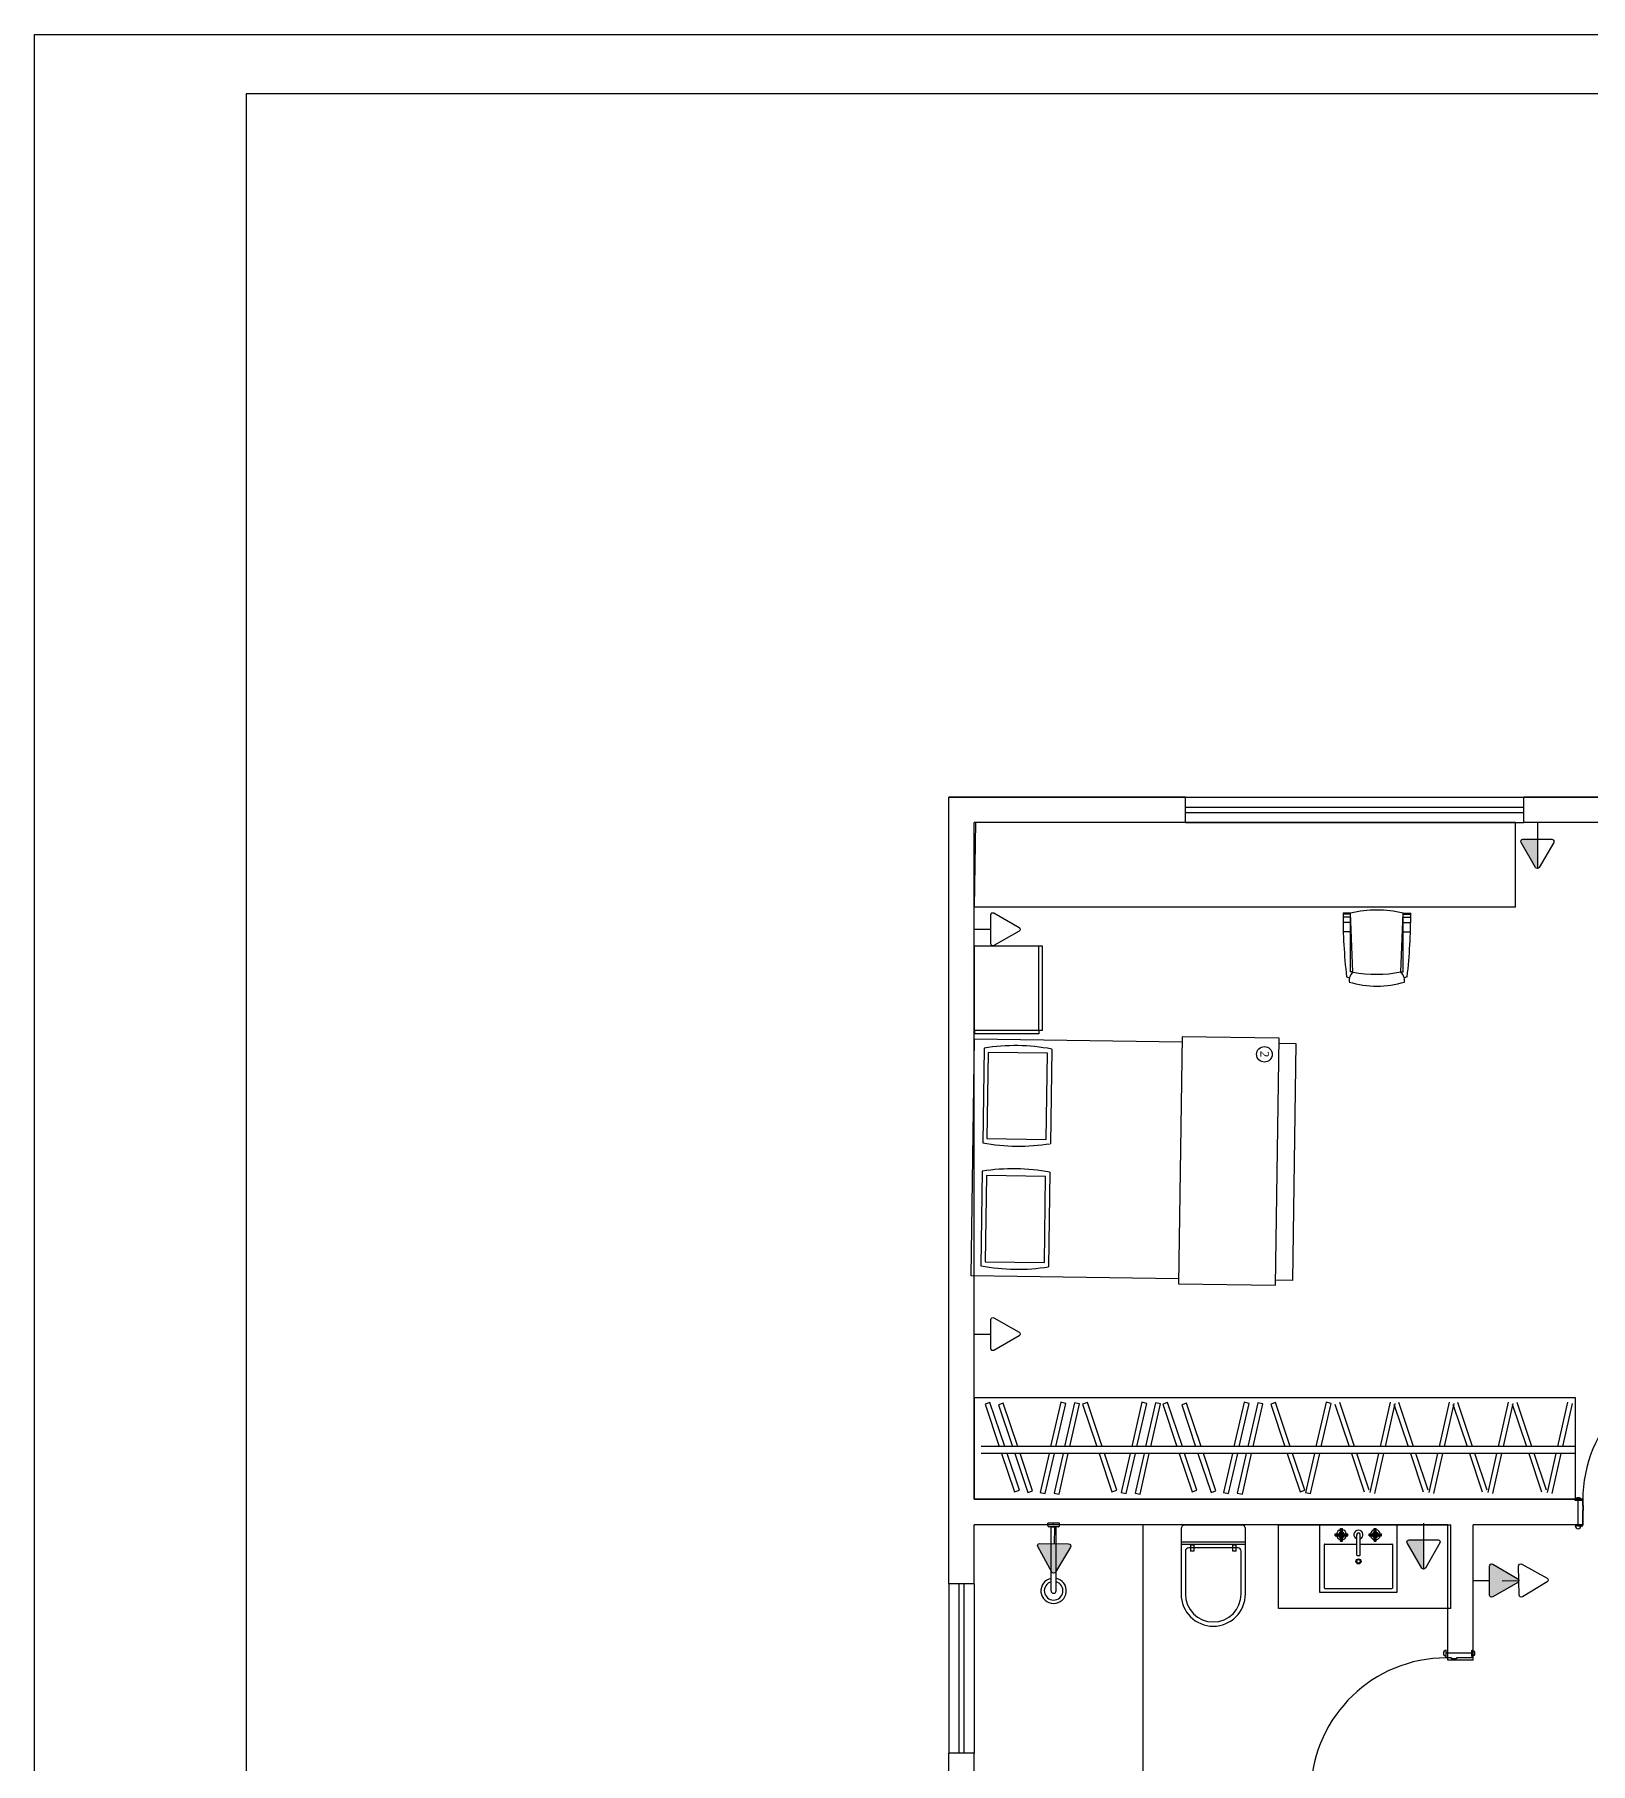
# Model space of a CAD drawing. Extents: x -39 to 242, y 20 to 69.
# Drawn here: x 166.11 to 175.31, y 48.27 to 58.49 of the extents above; entities that cross this region are included whole.
import ezdxf

# ---------------------------------------------------------------- set-up
doc = ezdxf.new("R2010")
doc.units = 0
doc.header["$MEASUREMENT"] = 0
doc.layers.get('0').update_dxf_attribs({"linetype": 'CONTINUOUS'})
for name, color, linetype in [('A6', 6, 'CONTINUOUS'), ('Esquadrias', 2, 'CONTINUOUS'), ('LAYOUT INSTALACAO', 253, 'CONTINUOUS'), ('PRANCHA', 2, 'CONTINUOUS')]:
    doc.layers.add(name, color=color, linetype=linetype)
doc.styles.add('casa', font='georgia.ttf')

# ---------------------------------------------------------------- blocks, each defined once
blk = doc.blocks.new('TOM-BAIXA')
at = {"color": 0}
blk.add_line((0, 0), (0.0778, 0), dxfattribs=at)
blk.add_lwpolyline([(0.0778, -0.0677), (0.0778, 0.0677, -0.57735), (0.0928, 0.0763), (0.2101, 0.0087, -0.57735), (0.2101, -0.0087), (0.0928, -0.0763, -0.57735)], format="xyb", close=True, dxfattribs=at)
blk = doc.blocks.new('TOM-ALTA-S')
blk.add_hatch(color=0).paths.add_polyline_path([(-0.0087, -0.2101, 0.57735), (0.0087, -0.2101), (0.0763, -0.0928, 0.57735), (0.0677, -0.0778), (-0.0677, -0.0778, 0.57735), (-0.0763, -0.0928)])
at = {"color": 0}
blk.add_line((0, 0), (0, -0.0778), dxfattribs=at)
blk.add_lwpolyline([(-0.0677, -0.0778), (0.0677, -0.0778, -0.57735), (0.0763, -0.0928), (0.0087, -0.2101, -0.57735), (-0.0087, -0.2101), (-0.0763, -0.0928, -0.57735)], format="xyb", close=True, dxfattribs=at)
blk = doc.blocks.new('TOM-MÉDIA-S')
blk.add_hatch(color=0).paths.add_polyline_path([(0.2101, -0.0087, 0.267949), (0.2151, 0), (0.0778, 0), (0.0778, -0.0677, 0.57735), (0.0928, -0.0763)])
at = {"color": 0}
blk.add_line((0, 0), (0.2151, 0), dxfattribs=at)
blk.add_lwpolyline([(0.0778, -0.0677), (0.0778, 0.0677, -0.57735), (0.0928, 0.0763), (0.2101, 0.0087, -0.57735), (0.2101, -0.0087), (0.0928, -0.0763, -0.57735)], format="xyb", close=True, dxfattribs=at)

msp = doc.modelspace()

# ---------------------------------------------------------------- linework, layer by layer
at = {"layer": 'A6'}
for p, q in [((171.5184, 49.3333), (171.5184, 53.9833)), ((171.5184, 53.9833), (172.9184, 53.9833)), ((172.9184, 53.9833), (171.5184, 53.9833)), ((174.9184, 53.9833), (184.5184, 53.9833)), ((184.5184, 53.9833), (174.9184, 53.9833)), ((171.6684, 49.8333), (171.6684, 53.8333)), ((172.9184, 53.8333), (171.6684, 53.8333)), ((176.1684, 53.8333), (174.9184, 53.8333)), ((175.2684, 49.8333), (171.6684, 49.8333)), ((175.2684, 49.6833), (175.2684, 49.8333)), ((171.6684, 49.3333), (171.6684, 49.6833)), ((174.4684, 49.6833), (171.6684, 49.6833)), ((174.4684, 48.8833), (174.4684, 49.6833)), ((174.6184, 48.8833), (174.6184, 49.6833)), ((175.2684, 49.6833), (174.6184, 49.6833)), ((174.6184, 48.8833), (174.4684, 48.8833)), ((171.5184, 41.6833), (171.5184, 48.3333)), ((171.6684, 47.9833), (171.6684, 48.3333))]:
    msp.add_line(p, q, dxfattribs=at)
at = {"layer": 'Esquadrias'}
for p, q in [((172.9184, 53.8333), (172.9184, 53.9833)), ((172.9184, 53.9833), (174.9184, 53.9833)), ((174.9184, 53.8333), (174.9184, 53.9833)), ((172.9184, 53.8333), (174.9184, 53.8333)), ((171.6684, 49.3333), (171.5184, 49.3333)), ((171.5184, 49.3333), (171.5184, 48.3333)), ((171.6684, 49.3333), (171.6684, 48.3333)), ((171.6684, 48.3333), (171.5184, 48.3333))]:
    msp.add_line(p, q, dxfattribs=at)
at = {"layer": 'Esquadrias', "color": 3}
for p, q in [((172.9184, 53.9233), (174.9184, 53.9233)), ((172.9184, 53.8933), (174.9184, 53.8933)), ((171.5784, 49.3333), (171.5784, 48.3333)), ((171.6084, 49.3333), (171.6084, 48.3333))]:
    msp.add_line(p, q, dxfattribs=at)
at = {"layer": 'LAYOUT INSTALACAO'}
for p, q in [((171.6766, 53.8333), (171.6684, 53.3333)), ((174.8684, 53.8333), (171.6766, 53.8333)), ((174.8684, 53.3333), (174.8684, 53.8333)), ((174.8684, 53.3333), (171.6684, 53.3333)), ((173.8944, 53.2975), (173.8493, 53.2975)), ((173.8948, 53.2911), (173.8497, 53.2911)), ((173.8948, 53.2741), (173.8497, 53.2741)), ((173.8948, 53.2417), (173.8497, 53.2417)), ((173.8944, 52.9498), (173.8944, 53.2975)), ((173.908, 52.9498), (173.8944, 53.2975)), ((174.1906, 52.9498), (174.2042, 53.2975)), ((174.2038, 53.2911), (174.2489, 53.2911)), ((174.2038, 53.2741), (174.2489, 53.2741)), ((174.2038, 53.2417), (174.2489, 53.2417)), ((174.2042, 52.9516), (174.2042, 53.2975)), ((174.2042, 53.2975), (174.2493, 53.2975)), ((173.8948, 53.1878), (173.8505, 53.1878)), ((174.2038, 53.1878), (174.2481, 53.1878)), ((171.6715, 53.1047), (172.0715, 53.1047)), ((171.6715, 52.6047), (171.6715, 53.1047)), ((172.0515, 52.6047), (172.0515, 53.1047)), ((172.0715, 53.1047), (172.0715, 52.6047)), ((173.908, 52.9498), (173.8944, 52.9498)), ((174.1906, 52.9498), (174.2042, 52.9516)), ((173.8703, 52.9218), (173.8879, 52.9159)), ((174.2283, 52.9218), (174.2107, 52.9159)), ((171.6505, 51.1548), (171.6711, 52.5547)), ((171.6711, 52.5547), (172.898, 52.5367)), ((171.6715, 52.6047), (171.6715, 52.5847)), ((172.0715, 52.6047), (171.6715, 52.6047)), ((172.0515, 52.5847), (171.6715, 52.5847)), ((172.0715, 52.6047), (172.0515, 52.6047)), ((172.0515, 52.6047), (172.0515, 52.5847)), ((173.4709, 52.5282), (173.5709, 52.5268)), ((173.5709, 52.5268), (173.5503, 51.1269)), ((171.7272, 52.5), (171.719, 51.9407)), ((171.7519, 52.4747), (171.7444, 51.9653)), ((172.1018, 52.4695), (171.7519, 52.4747)), ((172.0943, 51.9602), (172.1018, 52.4695)), ((172.1272, 52.4942), (172.119, 51.9348)), ((171.7444, 51.9653), (172.0943, 51.9602)), ((171.7165, 51.7722), (171.7083, 51.2129)), ((171.7412, 51.7468), (171.7337, 51.2375)), ((172.0911, 51.7417), (171.7412, 51.7468)), ((172.0836, 51.2323), (172.0911, 51.7417)), ((172.1165, 51.7663), (172.1083, 51.207)), ((171.7337, 51.2375), (172.0836, 51.2323)), ((172.8774, 51.1368), (171.6505, 51.1548)), ((173.5503, 51.1269), (173.4503, 51.1284)), ((175.2229, 50.4333), (171.6684, 50.4333)), ((171.6684, 50.4333), (171.6684, 49.8333)), ((171.7622, 50.4048), (171.7332, 50.3951)), ((171.7332, 50.3951), (171.817, 50.1449)), ((171.8493, 50.1449), (171.7622, 50.4048)), ((171.8408, 50.4014), (171.8118, 50.3917)), ((171.8118, 50.3917), (171.8945, 50.1449)), ((171.9268, 50.1449), (171.8408, 50.4014)), ((172.1804, 50.407), (172.1208, 50.1449)), ((172.1522, 50.1449), (172.2102, 50.4002)), ((172.2102, 50.4002), (172.1804, 50.407)), ((172.2619, 50.4036), (172.2031, 50.1449)), ((172.2345, 50.1449), (172.2917, 50.3968)), ((172.2917, 50.3968), (172.2619, 50.4036)), ((172.3389, 50.4048), (172.3099, 50.3951)), ((172.3099, 50.3951), (172.3937, 50.1449)), ((172.4259, 50.1449), (172.3389, 50.4048)), ((172.6593, 50.407), (172.5998, 50.1449)), ((172.6312, 50.1449), (172.6892, 50.4002)), ((172.6892, 50.4002), (172.6593, 50.407)), ((172.7409, 50.4036), (172.6821, 50.1449)), ((172.7135, 50.1449), (172.7707, 50.3968)), ((172.7707, 50.3968), (172.7409, 50.4036)), ((172.8123, 50.4048), (172.7833, 50.3951)), ((172.7833, 50.3951), (172.8672, 50.1449)), ((172.8994, 50.1449), (172.8123, 50.4048)), ((172.9244, 50.4014), (172.8955, 50.3917)), ((172.8955, 50.3917), (172.9781, 50.1449)), ((173.0104, 50.1449), (172.9244, 50.4014)), ((173.264, 50.407), (173.2044, 50.1449)), ((173.2358, 50.1449), (173.2938, 50.4002)), ((173.2938, 50.4002), (173.264, 50.407)), ((173.3455, 50.4036), (173.2867, 50.1449)), ((173.3181, 50.1449), (173.3753, 50.3968)), ((173.3753, 50.3968), (173.3455, 50.4036)), ((173.4506, 50.4048), (173.4216, 50.3951)), ((173.4216, 50.3951), (173.5054, 50.1449)), ((173.5377, 50.1449), (173.4506, 50.4048)), ((173.7488, 50.407), (173.6892, 50.1449)), ((173.7206, 50.1449), (173.7786, 50.4002)), ((173.7786, 50.4002), (173.7488, 50.407)), ((173.8012, 50.3951), (173.8851, 50.1449)), ((173.9173, 50.1449), (173.8302, 50.4048)), ((174.1284, 50.407), (174.0689, 50.1449)), ((174.1002, 50.1449), (174.1583, 50.4002)), ((174.1499, 50.3951), (174.2337, 50.1449)), ((174.266, 50.1449), (174.1789, 50.4048)), ((174.4771, 50.407), (174.4176, 50.1449)), ((174.4489, 50.1449), (174.5069, 50.4002)), ((174.4986, 50.3951), (174.5824, 50.1449)), ((174.6147, 50.1449), (174.5276, 50.4048)), ((174.8258, 50.407), (174.7663, 50.1449)), ((174.7976, 50.1449), (174.8556, 50.4002)), ((174.8498, 50.3951), (174.9336, 50.1449)), ((174.9659, 50.1449), (174.8788, 50.4048)), ((175.177, 50.407), (175.1174, 50.1449)), ((175.1488, 50.1449), (175.2068, 50.4002)), ((175.2229, 49.8333), (175.2229, 50.4333)), ((175.2229, 50.1449), (171.7097, 50.1449)), ((175.2229, 50.1041), (171.7097, 50.1041)), ((171.8307, 50.1041), (171.9069, 49.8766)), ((171.9359, 49.8863), (171.8629, 50.1041)), ((171.9082, 50.1041), (171.9855, 49.8732)), ((172.0145, 49.8829), (171.9404, 50.1041)), ((172.1115, 50.1041), (172.0592, 49.8737)), ((172.089, 49.8669), (172.1429, 50.1041)), ((172.1939, 50.1041), (172.1408, 49.8703)), ((172.1706, 49.8635), (172.2252, 50.1041)), ((172.4073, 50.1041), (172.4835, 49.8766)), ((172.5125, 49.8863), (172.4396, 50.1041)), ((172.5905, 50.1041), (172.5382, 49.8737)), ((172.568, 49.8669), (172.6219, 50.1041)), ((172.6729, 50.1041), (172.6197, 49.8703)), ((172.6496, 49.8635), (172.7042, 50.1041)), ((172.8808, 50.1041), (172.957, 49.8766)), ((172.986, 49.8863), (172.9131, 50.1041)), ((172.9918, 50.1041), (173.0691, 49.8732)), ((173.0981, 49.8829), (173.0241, 50.1041)), ((173.1952, 50.1041), (173.1428, 49.8737)), ((173.1726, 49.8669), (173.2265, 50.1041)), ((173.2775, 50.1041), (173.2244, 49.8703)), ((173.2542, 49.8635), (173.3088, 50.1041)), ((173.5191, 50.1041), (173.5953, 49.8766)), ((173.6243, 49.8863), (173.5513, 50.1041)), ((173.68, 50.1041), (173.6276, 49.8737)), ((173.6575, 49.8669), (173.7113, 50.1041)), ((173.8987, 50.1041), (173.9749, 49.8766)), ((174.0039, 49.8863), (173.931, 50.1041)), ((174.0596, 50.1041), (174.0073, 49.8737)), ((174.0371, 49.8669), (174.091, 50.1041)), ((174.2474, 50.1041), (174.3236, 49.8766)), ((174.3526, 49.8863), (174.2796, 50.1041)), ((174.4083, 50.1041), (174.356, 49.8737)), ((174.3858, 49.8669), (174.4397, 50.1041)), ((174.5961, 50.1041), (174.6723, 49.8766)), ((174.7013, 49.8863), (174.6283, 50.1041)), ((174.757, 50.1041), (174.7047, 49.8737)), ((174.7345, 49.8669), (174.7884, 50.1041)), ((174.9473, 50.1041), (175.0235, 49.8766)), ((175.0525, 49.8863), (174.9795, 50.1041)), ((175.1082, 50.1041), (175.0558, 49.8737)), ((175.0857, 49.8669), (175.1395, 50.1041)), ((171.9069, 49.8766), (171.9359, 49.8863)), ((171.9855, 49.8732), (172.0145, 49.8829)), ((172.0592, 49.8737), (172.089, 49.8669)), ((172.1408, 49.8703), (172.1706, 49.8635)), ((172.4835, 49.8766), (172.5125, 49.8863)), ((172.5382, 49.8737), (172.568, 49.8669)), ((172.6197, 49.8703), (172.6496, 49.8635)), ((172.957, 49.8766), (172.986, 49.8863)), ((173.0691, 49.8732), (173.0981, 49.8829)), ((173.1428, 49.8737), (173.1726, 49.8669)), ((173.2244, 49.8703), (173.2542, 49.8635)), ((173.5953, 49.8766), (173.6243, 49.8863)), ((173.6276, 49.8737), (173.6575, 49.8669)), ((171.6684, 49.8333), (175.2229, 49.8333)), ((172.1234, 49.6707), (172.1534, 49.6707)), ((172.6684, 47.9833), (172.6684, 49.6833)), ((173.4684, 49.6833), (174.4858, 49.6833)), ((173.4684, 49.187), (173.4684, 49.6833)), ((173.7128, 49.6815), (174.1678, 49.6815)), ((173.7128, 49.2815), (173.7128, 49.6815)), ((173.8346, 49.6317), (173.8346, 49.6607)), ((173.8346, 49.6607), (173.8466, 49.6607)), ((173.8406, 49.5867), (173.8406, 49.6607)), ((173.8466, 49.6317), (173.8466, 49.6607)), ((174.0341, 49.6317), (174.0341, 49.6607)), ((174.0341, 49.6607), (174.0461, 49.6607)), ((174.0401, 49.5867), (174.0401, 49.6607)), ((174.0461, 49.6317), (174.0461, 49.6607)), ((174.1678, 49.6815), (174.1678, 49.2815)), ((174.4858, 49.187), (174.4858, 49.6833)), ((173.2722, 49.5653), (172.8922, 49.5653)), ((172.9672, 49.5612), (172.9472, 49.5612)), ((172.9472, 49.5612), (172.9472, 49.5262)), ((172.9672, 49.5612), (172.9672, 49.5262)), ((173.2172, 49.5612), (173.1972, 49.5612)), ((173.1972, 49.5262), (173.1972, 49.5612)), ((173.2172, 49.5262), (173.2172, 49.5612)), ((173.7375, 49.5635), (173.7378, 49.3115)), ((173.7425, 49.5685), (173.9303, 49.5685)), ((173.8036, 49.6177), (173.8036, 49.6297)), ((173.8036, 49.6297), (173.8326, 49.6297)), ((173.8036, 49.6237), (173.8776, 49.6237)), ((173.8036, 49.6177), (173.8326, 49.6177)), ((173.8326, 49.6297), (173.8406, 49.6237)), ((173.8406, 49.6237), (173.8326, 49.6177)), ((173.8346, 49.6157), (173.8466, 49.6317)), ((173.8346, 49.6317), (173.8406, 49.6237)), ((173.8346, 49.5867), (173.8346, 49.6157)), ((173.8346, 49.5867), (173.8466, 49.5867)), ((173.8406, 49.6237), (173.8486, 49.6297)), ((173.8486, 49.6177), (173.8406, 49.6237)), ((173.8406, 49.6237), (173.8466, 49.6157)), ((173.8466, 49.5867), (173.8466, 49.6157)), ((173.8486, 49.6297), (173.8776, 49.6297)), ((173.8486, 49.6177), (173.8776, 49.6177)), ((173.8776, 49.6177), (173.8776, 49.6297)), ((173.9303, 49.5688), (173.9303, 49.6244)), ((173.9303, 49.504), (173.9303, 49.5688)), ((173.9509, 49.5688), (173.9509, 49.6244)), ((173.951, 49.5038), (173.9509, 49.5688)), ((173.9509, 49.5685), (174.1382, 49.5685)), ((174.0031, 49.6177), (174.0031, 49.6297)), ((174.0031, 49.6297), (174.0321, 49.6297)), ((174.0031, 49.6237), (174.0771, 49.6237)), ((174.0031, 49.6177), (174.0321, 49.6177)), ((174.0321, 49.6297), (174.0401, 49.6237)), ((174.0401, 49.6237), (174.0321, 49.6177)), ((174.0341, 49.6157), (174.0461, 49.6317)), ((174.0341, 49.6317), (174.0461, 49.6157)), ((174.0341, 49.5867), (174.0341, 49.6157)), ((174.0341, 49.5867), (174.0461, 49.5867)), ((174.0401, 49.6237), (174.0481, 49.6297)), ((174.0481, 49.6177), (174.0401, 49.6237)), ((174.0461, 49.5867), (174.0461, 49.6157)), ((174.0481, 49.6297), (174.0771, 49.6297)), ((174.0481, 49.6177), (174.0771, 49.6177)), ((174.0771, 49.6177), (174.0771, 49.6297)), ((174.1429, 49.3109), (174.1432, 49.5635)), ((172.9172, 49.5262), (172.9172, 49.2733)), ((173.2272, 49.5462), (172.9372, 49.5462)), ((172.9672, 49.5262), (172.9472, 49.5262)), ((173.2172, 49.5262), (173.1972, 49.5262)), ((173.2472, 49.2733), (173.2472, 49.5262)), ((173.9303, 49.504), (173.9309, 49.503)), ((173.9309, 49.503), (173.9329, 49.502)), ((173.9329, 49.502), (173.9363, 49.5014)), ((173.9363, 49.5014), (173.9406, 49.5011)), ((173.9406, 49.5011), (173.945, 49.5014)), ((173.945, 49.5014), (173.9484, 49.502)), ((173.9484, 49.502), (173.9504, 49.503)), ((173.9504, 49.503), (173.9509, 49.504)), ((174.1678, 49.2815), (173.7128, 49.2815)), ((173.7428, 49.3065), (174.1384, 49.3065)), ((174.4858, 49.187), (173.4684, 49.187))]:
    msp.add_line(p, q, dxfattribs=at)
at = {"layer": 'LAYOUT INSTALACAO', "ltscale": 0.1}
for p, q in [((172.8984, 52.5666), (172.877, 51.1068)), ((173.4713, 52.5582), (172.8984, 52.5666)), ((173.4499, 51.0984), (173.4713, 52.5582)), ((173.4713, 52.5582), (173.4713, 52.5582)), ((172.877, 51.1068), (172.877, 51.1068)), ((172.877, 51.1068), (173.4499, 51.0984)), ((173.4499, 51.0984), (173.4499, 51.0984))]:
    msp.add_line(p, q, dxfattribs=at)
at = {"layer": 'LAYOUT INSTALACAO', "linetype": 'Continuous'}
for p, q in [((172.1734, 49.6925), (172.1034, 49.6925)), ((172.1034, 49.6777), (172.1034, 49.6925)), ((172.1664, 49.6707), (172.1104, 49.6707)), ((172.1234, 49.2925), (172.1234, 49.6707)), ((172.1534, 49.2925), (172.1534, 49.6707)), ((172.1734, 49.6777), (172.1734, 49.6925)), ((172.8922, 49.6597), (172.8922, 49.2733)), ((173.2522, 49.6797), (172.9122, 49.6797)), ((173.2722, 49.2733), (173.2722, 49.6597)), ((173.2722, 49.5797), (172.8922, 49.5797))]:
    msp.add_line(p, q, dxfattribs=at)
at = {"layer": 'LAYOUT INSTALACAO', "lineweight": -3}
msp.add_line((172.1384, 49.6848), (172.1384, 49.6925), dxfattribs=at)
at = {"layer": 'LAYOUT INSTALACAO'}
for points in [[(175.2218, 49.827, -1), (175.2568, 49.827)], [(175.2218, 49.677, 1), (175.2568, 49.677)], [(174.4599, 48.9409, 1), (174.4599, 48.9059)], [(174.6099, 48.9409, -1), (174.6099, 48.9059)]]:
    msp.add_lwpolyline(points, format="xyb", close=True, dxfattribs=at)
for points in [[(175.2668, 49.677), (175.2668, 49.767), (175.2718, 49.767), (175.2718, 49.797), (175.2668, 49.797), (175.2668, 49.827), (175.2368, 49.827), (175.2368, 49.677)], [(174.6099, 48.8959), (174.5199, 48.8959), (174.5199, 48.8909), (174.4899, 48.8909), (174.4899, 48.8959), (174.4599, 48.8959), (174.4599, 48.9259), (174.6099, 48.9259)]]:
    msp.add_lwpolyline(points, close=True, dxfattribs=at)
for centre, radius in [((173.3846, 52.4632), 0.046), ((173.9406, 49.4665), 0.015), ((173.9406, 49.4665), 0.01)]:
    msp.add_circle(centre, radius, dxfattribs=at)
for centre, radius, start, end in [((176.9863, 53.2842), 3.1371, 179.75802, 186.63441), ((174.0493, 52.6421), 0.6735, 76.70484, 103.29516), ((171.1123, 53.2842), 3.1371, 353.36559, 0.24198), ((173.9616, 52.8955), 0.0764, 134.62915, 183.66129), ((174.049, 53.6844), 0.7482, 259.12898, 280.91644), ((174.137, 52.8955), 0.0764, 356.33871, 45.37085), ((174.0493, 53.43), 0.5638, 253.09863, 286.90137), ((176.0678, 49.8266), 0.801, 92.21841, 179.97097), ((173.7425, 49.5635), 0.005, 90, 180.07062), ((173.8406, 49.6237), 0.0298, 101.61366, 168.38438), ((173.8406, 49.6237), 0.0298, 191.61501, 258.38634), ((173.8406, 49.6237), 0.0171, 110.60062, 159.39677), ((173.8406, 49.6237), 0.0171, 200.60216, 249.39937), ((173.8406, 49.6237), 0.0123, 119.19125, 150.80296), ((173.8406, 49.6237), 0.0123, 209.19559, 240.80857), ((173.8406, 49.6237), 0.012, 119.99541, 149.99916), ((173.8406, 49.6237), 0.012, 209.99891, 240.0048), ((173.8326, 49.6317), 0.002, 269.97506, 0.02435), ((173.8326, 49.6157), 0.002, 359.9762, 90.02544), ((173.8406, 49.6237), 0.0298, 11.61566, 78.38279), ((173.8406, 49.6237), 0.0171, 20.60436, 69.39345), ((173.8406, 49.6237), 0.0123, 29.19703, 60.79887), ((173.8406, 49.6237), 0.012, 30.00116, 59.99542), ((173.8486, 49.6317), 0.002, 179.7601, 270.02538), ((173.8486, 49.6157), 0.002, 89.97478, 180.02621), ((173.8406, 49.6237), 0.012, 300.0048, 330.00137), ((173.8406, 49.6237), 0.0123, 299.20117, 330.8044), ((173.8406, 49.6237), 0.0171, 290.60656, 339.39666), ((173.8406, 49.6237), 0.0298, 281.61725, 348.38493), ((173.9406, 49.6237), 0.027, 292.43263, 247.56738), ((173.9406, 49.6237), 0.0108, 342.55239, 197.44762), ((173.9406, 49.6237), 0.0103, 3.72951, 176.2697), ((174.0401, 49.6237), 0.0298, 101.61362, 168.38434), ((174.0401, 49.6237), 0.0298, 191.61508, 258.38636), ((174.0401, 49.6237), 0.0171, 110.59992, 159.39561), ((174.0401, 49.6237), 0.0171, 200.60332, 249.40006), ((174.0401, 49.6237), 0.0123, 119.19124, 150.80295), ((174.0401, 49.6237), 0.0123, 209.19558, 240.80857), ((174.0401, 49.6237), 0.012, 119.9954, 149.99902), ((174.0401, 49.6237), 0.012, 209.99891, 240.00476), ((174.0321, 49.6317), 0.002, 269.97506, 0.13709), ((174.0321, 49.6157), 0.002, 359.97474, 90.02566), ((174.0401, 49.6237), 0.0298, 11.61559, 78.38272), ((174.0401, 49.6237), 0.0171, 20.60321, 69.39275), ((174.0401, 49.6237), 0.0123, 29.19704, 60.79887), ((174.0401, 49.6237), 0.012, 30.00116, 59.99537), ((174.0481, 49.6317), 0.002, 179.91375, 270.02603), ((174.0481, 49.6157), 0.002, 89.97434, 180.06284), ((174.0401, 49.6237), 0.012, 300.00463, 330.00129), ((174.0401, 49.6237), 0.0123, 299.20125, 330.80442), ((174.0401, 49.6237), 0.0171, 290.60723, 339.39783), ((174.0401, 49.6237), 0.0298, 281.61728, 348.38498), ((174.1382, 49.5635), 0.005, 359.92255, 90), ((172.9372, 49.5262), 0.02, 90, 180), ((173.2272, 49.5262), 0.02, 360, 90), ((173.0822, 49.2733), 0.165, 180, 270), ((173.0822, 49.2733), 0.165, 270, 360), ((173.7429, 49.3115), 0.00505, 180.1504, 224.73682), ((173.7428, 49.3115), 0.005, 179.96379, 270.03494), ((173.7429, 49.3115), 0.00505, 225.26216, 269.8489), ((174.1384, 49.3109), 0.00445, 270, 359.92702), ((174.4603, 48.0948), 0.801, 90.02903, 177.78159)]:
    msp.add_arc(centre, radius, start, end, dxfattribs=at)
at = {"layer": 'LAYOUT INSTALACAO', "ltscale": 0.5}
for centre, start, end in [((171.9104, 51.3503), 79.26629, 99.04975), ((171.9358, 53.0846), 259.26629, 279.04975), ((171.8997, 50.6224), 79.26629, 99.04975), ((171.9241, 52.357), 259.3336, 279.11707)]:
    msp.add_arc(centre, 1.1642, start, end, dxfattribs=at)
at = {"layer": 'LAYOUT INSTALACAO', "linetype": 'Continuous'}
for centre, radius, start, end in [((172.1104, 49.6777), 0.007, 180, 270), ((172.1664, 49.6777), 0.007, 270, 0), ((172.9122, 49.6597), 0.02, 90, 180), ((173.2522, 49.6597), 0.02, 360, 90), ((172.1384, 49.2925), 0.075, 101.53696, 78.46304), ((172.1384, 49.2925), 0.055, 105.82662, 74.17338), ((172.1384, 49.2925), 0.015, 180, 0), ((173.0822, 49.2733), 0.19, 180, 360)]:
    msp.add_arc(centre, radius, start, end, dxfattribs=at)
at = {"layer": 'PRANCHA', "color": 2}
msp.add_lwpolyline([(195.8142, 58.49), (195.8142, 37.49), (166.1142, 37.49), (166.1142, 58.49)], close=True, dxfattribs=at)
at = {"layer": 'PRANCHA', "color": 6}
msp.add_lwpolyline([(167.3642, 37.84), (195.4642, 37.84), (195.4642, 58.14), (167.3642, 58.14)], close=True, dxfattribs=at)

# ---------------------------------------------------------------- block references
at = {"color": 210, "xscale": 1.265625, "yscale": 1.265625, "zscale": 1.265625, "rotation": 270}
for p in [(174.998, 53.8333), (174.3254, 49.6925)]:
    msp.add_blockref('TOM-MÉDIA-S', p, dxfattribs=at)
at = {"color": 140, "xscale": 1.265625, "yscale": 1.265625, "zscale": 1.265625}
for p in [(171.6684, 53.2019), (171.6684, 50.8101)]:
    msp.add_blockref('TOM-BAIXA', p, dxfattribs=at)
at = {"color": 80, "xscale": 1.265625, "yscale": 1.265625, "zscale": 1.265625}
for p, rotation in [((172.1434, 49.6691), 358.9906558475035), ((174.6166, 49.3529), 90)]:
    msp.add_blockref('TOM-ALTA-S', p, dxfattribs=dict(at, rotation=rotation))
at = {"color": 140, "xscale": 1.265625, "yscale": 1.265625, "zscale": 1.265625, "rotation": 1.053229067090357}
msp.add_blockref('TOM-BAIXA', (174.7902, 49.3511), dxfattribs=at)

# ---------------------------------------------------------------- texts
at = {"layer": 'LAYOUT INSTALACAO', "style": 'casa'}
msp.add_text('2', height=0.05, rotation=269.15802, dxfattribs=at).set_placement((173.3613, 52.4834))

doc.saveas('drawing.dxf')
